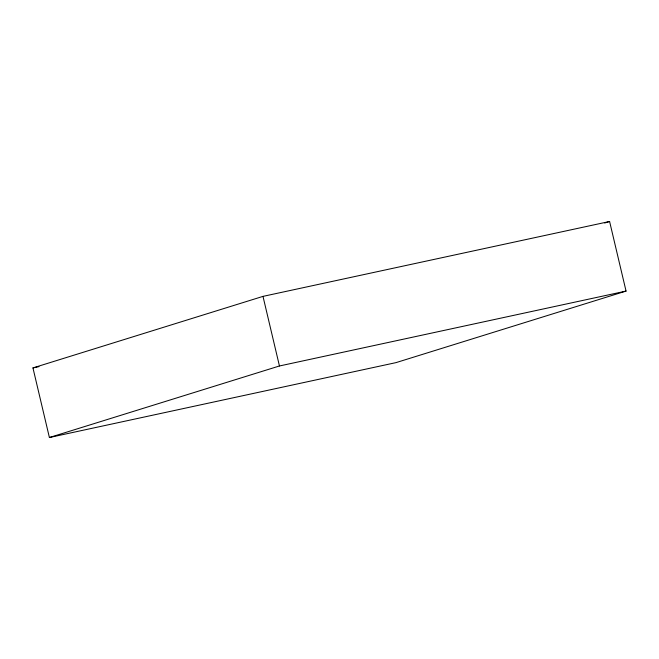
<?xml version="1.0" encoding="UTF-8"?>
<svg xmlns="http://www.w3.org/2000/svg" width="659" height="659" viewBox="0 0 659 659"><rect width="100%" height="100%" fill="white"/><g stroke="black" fill="none" stroke-linecap="round" stroke-linejoin="round"><path stroke-width="0.99" d="M32.95 367.92L262.99 296.377L609.6 221.482L626.05 291.08L396.01 362.623L49.4 437.518L32.95 367.92L38.98 366.618M604.682 223.006L609.6 221.482M49.4 437.518L279.449 365.976L626.05 291.08M262.99 296.377L279.449 365.976"/></g></svg>
